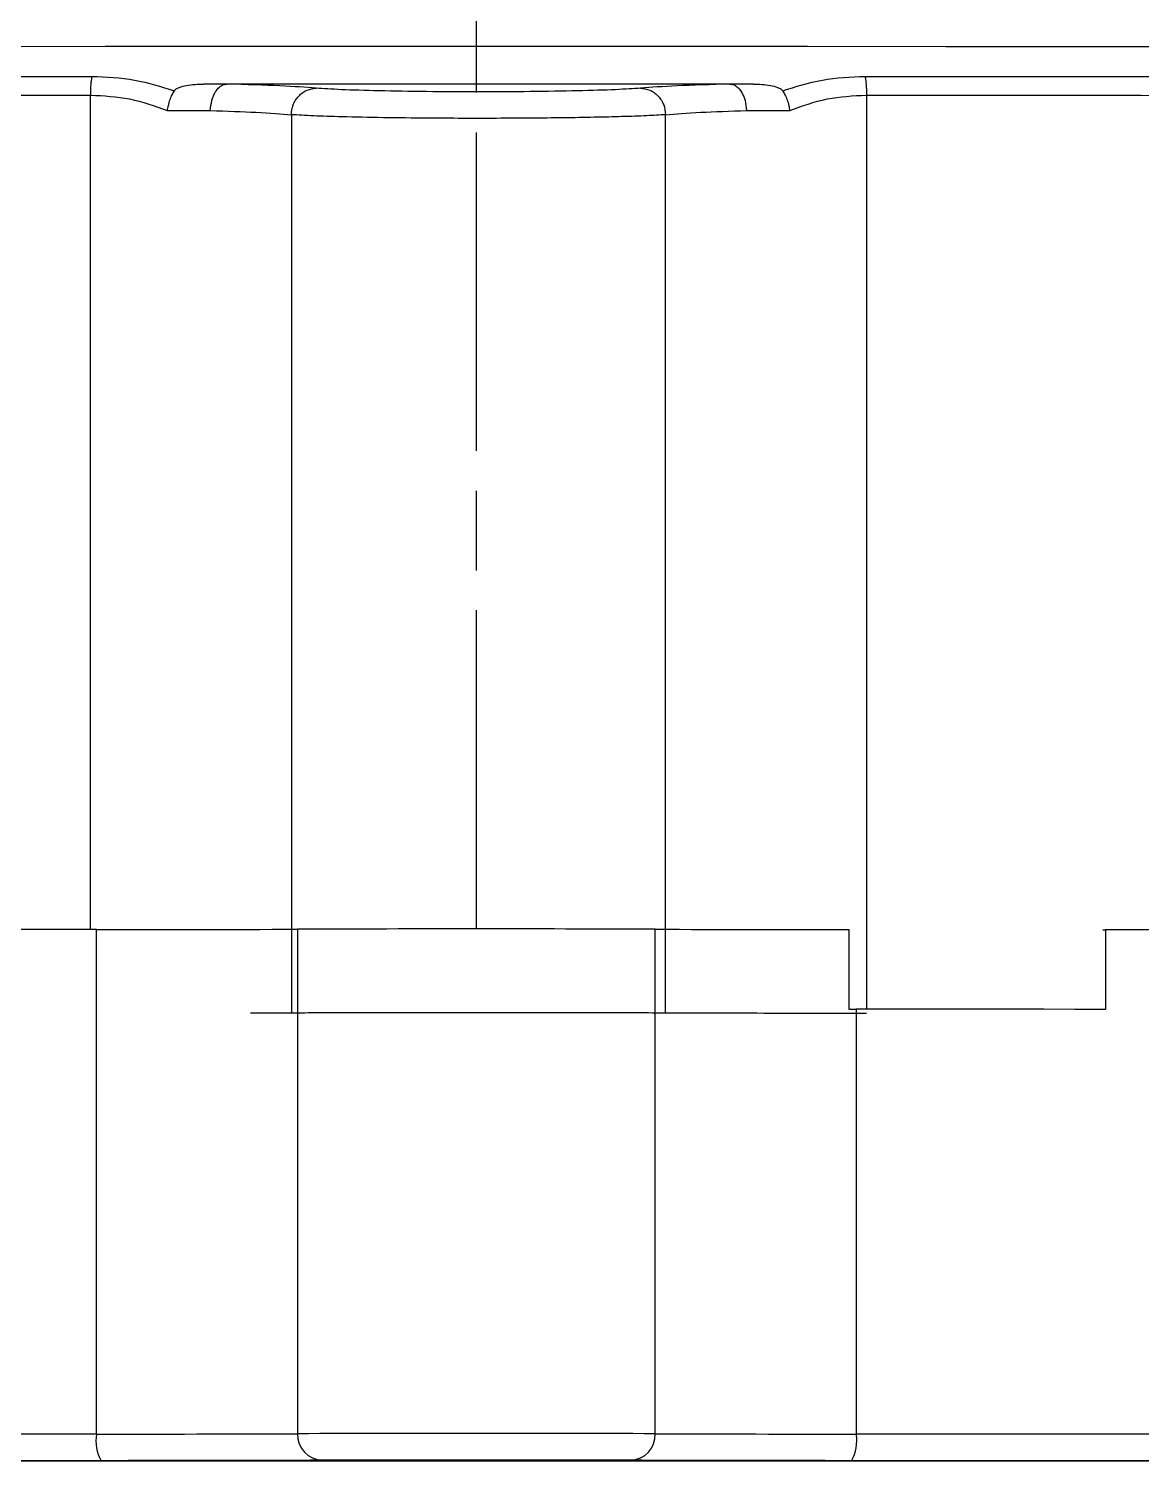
# Model space of a CAD drawing. Header units: millimetres. Extents: x 2085 to 4229, y 754 to 2271.
# Drawn here: x 3054.1 to 3096.1, y 913.9 to 967.9 of the extents above; entities that cross this region are included whole.
import ezdxf

# ---------------------------------------------------------------- set-up
doc = ezdxf.new("R2010")
doc.units = ezdxf.units.MM
doc.linetypes.add('AM_ISO08W050', pattern=[18, 12, -1.5, 3, -1.5])
doc.layers.add('AM_7', color=4, linetype='AM_ISO08W050', lineweight=25)

msp = doc.modelspace()

# ---------------------------------------------------------------- linework, layer by layer
at = {"color": 7, "linetype": 'Continuous', "lineweight": 25}
for p, q in [((3071.088, 965.855), (3061.613, 965.856)), ((3080.562, 965.856), (3071.088, 965.855)), ((3056.47, 934.01), (3056.47, 965.438)), ((3085.705, 965.438), (3085.705, 931.01)), ((3064.04, 964.701), (3064.04, 930.866)), ((3078.135, 930.866), (3078.135, 964.701)), ((3056.697, 915.011), (3056.697, 934.011)), ((3064.27, 934.024), (3064.27, 915.024)), ((3077.75, 915.024), (3077.75, 934.024)), ((3085.035, 934.011), (3085.035, 931.011)), ((3094.605, 934.005), (3094.709, 934.006)), ((3094.709, 934.006), (3094.709, 931.006)), ((3085.322, 931.011), (3085.322, 915.011))]:
    msp.add_line(p, q, dxfattribs=at)
at = {"color": 7, "linetype": 'Continuous', "lineweight": 25, "flags": 128}
for points in [[(3098.867, 967.256), (3093.834, 967.259), (3088.698, 967.262), (3083.481, 967.265), (3078.208, 967.266), (3072.902, 967.267), (3067.587, 967.266), (3062.289, 967.266), (3057.031, 967.264), (3051.837, 967.261)], [(2992.722, 966.008), (2993.87, 966.02), (2995.363, 966.03), (2997.194, 966.041), (2999.355, 966.052), (3001.837, 966.062), (3004.628, 966.071), (3007.716, 966.081), (3011.087, 966.089), (3014.726, 966.098), (3018.617, 966.106), (3022.742, 966.113), (3027.083, 966.119), (3031.621, 966.125), (3036.335, 966.131), (3041.204, 966.135), (3046.207, 966.139), (3051.321, 966.142), (3056.523, 966.145)], [(3085.652, 966.145), (3090.854, 966.142), (3095.968, 966.139), (3100.971, 966.135), (3105.84, 966.131), (3110.554, 966.125), (3115.092, 966.119), (3119.433, 966.113), (3123.558, 966.106), (3127.449, 966.098), (3131.088, 966.089), (3134.459, 966.081), (3137.547, 966.071), (3140.338, 966.062), (3142.819, 966.052), (3144.981, 966.041), (3146.812, 966.03), (3148.305, 966.02), (3149.452, 966.008)], [(2992.434, 965.301), (2993.586, 965.313), (2995.085, 965.324), (2996.922, 965.334), (2999.092, 965.345), (3001.582, 965.355), (3004.384, 965.365), (3007.483, 965.374), (3010.866, 965.383), (3014.519, 965.391), (3018.424, 965.399), (3022.564, 965.406), (3026.922, 965.413), (3031.476, 965.419), (3036.207, 965.424), (3041.095, 965.429), (3046.116, 965.433), (3051.249, 965.436), (3056.47, 965.438)], [(3085.705, 965.438), (3090.926, 965.436), (3096.059, 965.433), (3101.08, 965.429), (3105.968, 965.424), (3110.699, 965.419), (3115.253, 965.413), (3119.611, 965.406), (3123.751, 965.399), (3127.656, 965.391), (3131.308, 965.383), (3134.692, 965.374), (3137.791, 965.365), (3140.592, 965.355), (3143.083, 965.345), (3145.252, 965.334), (3147.09, 965.324), (3148.588, 965.313), (3149.74, 965.301)], [(3056.697, 934.011), (3051.372, 934.008), (3046.137, 934.005), (3041.018, 934.001), (3036.038, 933.996), (3031.221, 933.991), (3026.588, 933.985), (3022.161, 933.978), (3017.961, 933.97), (3014.007, 933.962), (3010.318, 933.954), (3006.91, 933.945), (3003.8, 933.935), (3001.002, 933.925), (2998.528, 933.915), (2996.391, 933.904), (2994.601, 933.893)], [(3147.837, 933.89), (3147.045, 933.895), (3145.175, 933.906), (3142.961, 933.917), (3140.413, 933.927), (3137.543, 933.937), (3134.365, 933.947), (3130.892, 933.956), (3127.141, 933.964), (3123.13, 933.972), (3118.877, 933.979), (3114.402, 933.986), (3109.725, 933.992), (3104.869, 933.997), (3099.856, 934.002), (3094.709, 934.006)], [(3085.035, 931.011), (3085.071, 931.011), (3085.107, 931.011), (3085.143, 931.011), (3085.179, 931.011), (3085.215, 931.011), (3085.25, 931.011), (3085.286, 931.011), (3085.322, 931.011)], [(3094.709, 931.006), (3093.551, 931.006), (3092.389, 931.007), (3091.222, 931.008), (3090.05, 931.008), (3088.874, 931.009), (3087.694, 931.01), (3086.51, 931.01), (3085.322, 931.011)], [(3056.697, 915.011), (3051.438, 915.008), (3046.267, 915.005), (3041.209, 915.001), (3036.285, 914.996), (3031.518, 914.991), (3026.93, 914.985), (3022.542, 914.978), (3018.372, 914.971), (3014.441, 914.963), (3010.766, 914.955), (3007.364, 914.946), (3004.249, 914.937), (3001.437, 914.927), (2998.939, 914.917), (2996.768, 914.906), (2994.932, 914.895), (2993.441, 914.884), (2992.301, 914.873)], [(3149.719, 914.873), (3148.579, 914.884), (3147.087, 914.895), (3145.252, 914.906), (3143.08, 914.917), (3140.583, 914.927), (3137.77, 914.937), (3134.656, 914.946), (3131.253, 914.955), (3127.578, 914.963), (3123.647, 914.971), (3119.478, 914.978), (3115.089, 914.985), (3110.501, 914.991), (3105.735, 914.996), (3100.811, 915.001), (3095.752, 915.005), (3090.582, 915.008), (3085.322, 915.011)], [(3099.244, 913.983), (3094.54, 913.987), (3089.718, 913.99), (3084.804, 913.992), (3079.821, 913.994), (3074.794, 913.995), (3069.748, 913.995), (3064.708, 913.995), (3059.7, 913.993), (3054.748, 913.991), (3049.877, 913.988)], [(3076.21, 914.019), (3076.033, 914.016), (3075.513, 914.013), (3074.687, 914.011), (3073.61, 914.009), (3072.356, 914.008), (3071.01, 914.008), (3069.664, 914.008), (3068.41, 914.009), (3067.333, 914.011), (3066.506, 914.013), (3065.987, 914.016), (3065.81, 914.019), (3065.987, 914.022), (3066.506, 914.024), (3067.333, 914.027), (3068.41, 914.028), (3069.664, 914.029), (3071.01, 914.03), (3072.356, 914.029), (3073.61, 914.028), (3074.687, 914.027), (3075.513, 914.024), (3076.033, 914.022), (3076.21, 914.019)]]:
    msp.add_lwpolyline(points, dxfattribs=at)
at = {"color": 7, "linetype": 'Continuous', "lineweight": 25}
for centre, radius, start, end in [((3056.348, 3641.904), 2677.051, 270.064479, 270.099302), ((3085.828, 3642.34), 2677.487, 269.900697, 269.935518), ((3057.136, 2809.096), 1875.085, 269.986579, 270.217963), ((3071.01, -1058.279), 1992.314, 89.806162, 90.193839), ((3084.73, 2748.907), 1814.896, 269.779653, 270.009649), ((3058.24, 914.769), 1.561, 171.0968, 209.1481), ((3057.136, 2790.096), 1875.085, 269.986579, 270.217963), ((3065.24, 914.993), 0.971, 178.1826, 267.9964), ((3071.01, -1077.279), 1992.314, 89.806162, 90.193839), ((3076.78, 914.993), 0.971, 272.0036, 1.8174), ((3084.883, 2790.096), 1875.085, 269.782038, 270.013422), ((3083.78, 914.769), 1.561, 330.8519, 8.9032)]:
    msp.add_arc(centre, radius, start, end, dxfattribs=at)
for points in [[(3056.523, 966.145), (3056.515, 966.096), (3056.5, 965.998), (3056.483, 965.823), (3056.472, 965.635), (3056.471, 965.504), (3056.47, 965.438)], [(3085.652, 966.145), (3085.66, 966.096), (3085.676, 965.998), (3085.692, 965.823), (3085.703, 965.635), (3085.704, 965.504), (3085.705, 965.438)], [(3078.135, 930.866), (3077.81, 930.868), (3077.161, 930.871), (3075.449, 930.874), (3073.38, 930.876), (3071.088, 930.877), (3068.795, 930.876), (3066.726, 930.874), (3065.015, 930.871), (3064.365, 930.868), (3064.04, 930.866)], [(3085.705, 930.853), (3084.866, 930.853), (3083.188, 930.854), (3081.005, 930.857), (3079.206, 930.861), (3078.492, 930.865), (3078.135, 930.866)]]:
    msp.add_open_spline(points, degree=3, dxfattribs=at)
for points, knots in [([(3056.523, 966.145), (3057.07, 966.12), (3058.164, 966.071), (3059.138, 965.758), (3059.626, 965.601)], [0, 0, 0, 0, 0.499348, 1, 1, 1, 1]), ([(3059.626, 965.601), (3059.648, 965.626), (3059.697, 965.679), (3059.86, 965.753), (3060.208, 965.839), (3060.52, 965.848), (3060.737, 965.854)], [0, 0, 0, 0, 0.0981068, 0.2156701, 0.4546075, 1, 1, 1, 1]), ([(3061.613, 965.855), (3061.478, 965.855), (3061.28, 965.855), (3061.007, 965.854), (3060.858, 965.854), (3060.772, 965.854), (3060.747, 965.854), (3060.74, 965.854), (3060.737, 965.854)], [0, 0, 0, 0, 0.485398, 0.709453, 0.919202, 0.97572, 0.991889, 1, 1, 1, 1]), ([(3060.987, 964.857), (3061.003, 964.985), (3061.025, 965.173), (3061.083, 965.347), (3061.125, 965.455), (3061.159, 965.526), (3061.243, 965.657), (3061.351, 965.763), (3061.488, 965.841), (3061.571, 965.85), (3061.613, 965.855)], [0, 0, 0, 0, 0.244887, 0.361345, 0.377678, 0.492933, 0.536162, 0.741629, 0.867487, 1, 1, 1, 1]), ([(3064.979, 965.699), (3064.573, 965.729), (3063.765, 965.789), (3062.328, 965.833), (3061.613, 965.856)], [0, 0, 0, 0, 0.502375, 1, 1, 1, 1]), ([(3064.04, 964.701), (3064.053, 964.826), (3064.075, 965.018), (3064.193, 965.249), (3064.314, 965.408), (3064.464, 965.537), (3064.682, 965.663), (3064.862, 965.685), (3064.979, 965.699)], [0, 0, 0, 0, 0.239617, 0.368463, 0.499999, 0.631535, 0.760382, 1, 1, 1, 1]), ([(3077.196, 965.699), (3076.914, 965.68), (3076.35, 965.64), (3074.865, 965.595), (3073.07, 965.566), (3071.081, 965.556), (3069.094, 965.566), (3067.304, 965.595), (3065.823, 965.64), (3065.261, 965.68), (3064.979, 965.699)], [0, 0, 0, 0, 0.125138, 0.250256, 0.375373, 0.50043, 0.625397, 0.750284, 0.875124, 1, 1, 1, 1]), ([(3080.562, 965.856), (3079.848, 965.833), (3078.411, 965.789), (3077.603, 965.729), (3077.196, 965.699)], [0, 0, 0, 0, 0.496466, 1, 1, 1, 1]), ([(3077.196, 965.699), (3077.313, 965.685), (3077.494, 965.663), (3077.711, 965.537), (3077.861, 965.408), (3077.982, 965.249), (3078.101, 965.018), (3078.122, 964.826), (3078.136, 964.701)], [0, 0, 0, 0, 0.239618, 0.368465, 0.500002, 0.631538, 0.760384, 1, 1, 1, 1]), ([(3080.562, 965.855), (3080.604, 965.85), (3080.687, 965.841), (3080.836, 965.756), (3080.945, 965.643), (3081, 965.551), (3081.001, 965.55), (3081.002, 965.547), (3081.009, 965.535), (3081.061, 965.441), (3081.146, 965.224), (3081.173, 964.984), (3081.188, 964.857)], [0, 0, 0, 0, 0.13275, 0.258828, 0.507271, 0.507353, 0.507953, 0.509582, 0.515681, 0.539247, 0.754927, 1, 1, 1, 1]), ([(3081.438, 965.854), (3081.435, 965.854), (3081.411, 965.854), (3081.253, 965.854), (3080.954, 965.855), (3080.697, 965.855), (3080.562, 965.855)], [0, 0, 0, 0, 0.008069, 0.080583, 0.514577, 1, 1, 1, 1]), ([(3081.438, 965.854), (3081.655, 965.848), (3081.968, 965.839), (3082.317, 965.753), (3082.478, 965.679), (3082.527, 965.626), (3082.549, 965.601)], [0, 0, 0, 0, 0.546902, 0.785535, 0.902249, 1, 1, 1, 1]), ([(3082.549, 965.601), (3083.037, 965.758), (3084.011, 966.071), (3085.105, 966.12), (3085.652, 966.145)], [0, 0, 0, 0, 0.5006525, 1, 1, 1, 1]), ([(3056.47, 965.438), (3056.972, 965.412), (3058, 965.358), (3058.9, 965.025), (3059.36, 964.855)], [0, 0, 0, 0, 0.48849, 1, 1, 1, 1]), ([(3059.626, 965.601), (3059.596, 965.554), (3059.535, 965.454), (3059.457, 965.262), (3059.394, 965.058), (3059.371, 964.917), (3059.36, 964.855)], [0, 0, 0, 0, 0.239434, 0.497145, 0.777846, 1, 1, 1, 1]), ([(3082.549, 965.601), (3082.579, 965.554), (3082.64, 965.454), (3082.718, 965.262), (3082.781, 965.058), (3082.804, 964.917), (3082.815, 964.855)], [0, 0, 0, 0, 0.239149, 0.497163, 0.778524, 1, 1, 1, 1]), ([(3082.815, 964.855), (3083.275, 965.025), (3084.175, 965.358), (3085.203, 965.412), (3085.705, 965.438)], [0, 0, 0, 0, 0.51151, 1, 1, 1, 1]), ([(3060.987, 964.857), (3061.602, 964.836), (3062.913, 964.792), (3063.649, 964.732), (3064.04, 964.701)], [0, 0, 0, 0, 0.468316, 1, 1, 1, 1]), ([(3078.135, 964.701), (3077.918, 964.687), (3077.497, 964.66), (3076.264, 964.617), (3074.378, 964.578), (3071.792, 964.559), (3069.422, 964.564), (3067.446, 964.586), (3065.979, 964.616), (3064.774, 964.655), (3064.294, 964.685), (3064.04, 964.701)], [0, 0, 0, 0, 0.088859, 0.171995, 0.32047, 0.462481, 0.603147, 0.703171, 0.80801, 0.898186, 1, 1, 1, 1]), ([(3078.135, 964.701), (3078.526, 964.732), (3079.262, 964.792), (3080.573, 964.836), (3081.188, 964.857)], [0, 0, 0, 0, 0.531637, 1, 1, 1, 1]), ([(3064.04, 930.866), (3063.719, 930.865), (3063.334, 930.862), (3062.621, 930.861), (3062.503, 930.861)], [0, 0, 0, 0, 0.834947, 1, 1, 1, 1]), ([(3056.876, 914.008), (3054.38, 914.007), (3049.343, 914.005), (3041.966, 914), (3034.724, 913.993), (3027.745, 913.984), (3021.142, 913.974), (3015.048, 913.962), (3009.556, 913.949), (3004.744, 913.935), (3000.681, 913.92), (2997.412, 913.904), (2994.873, 913.889), (2993.811, 913.878), (2993.284, 913.873)], [0, 0, 0, 0, 0.079959, 0.161371, 0.244142, 0.328893, 0.414217, 0.5, 0.585778, 0.671102, 0.755858, 0.838624, 0.920039, 1, 1, 1, 1]), ([(3065.206, 914.023), (3064.815, 914.022), (3064.02, 914.018), (3062.03, 914.013), (3059.616, 914.01), (3057.779, 914.009), (3056.876, 914.008)], [0, 0, 0, 0, 0.245796, 0.5, 0.754204, 1, 1, 1, 1]), ([(3076.814, 914.023), (3076.55, 914.025), (3076.009, 914.027), (3074.59, 914.03), (3072.874, 914.032), (3071.01, 914.032), (3069.146, 914.032), (3067.429, 914.03), (3066.011, 914.027), (3065.47, 914.025), (3065.206, 914.023)], [0, 0, 0, 0, 0.122089, 0.25, 0.377911, 0.5, 0.622089, 0.75, 0.877911, 1, 1, 1, 1]), ([(3085.143, 914.008), (3084.24, 914.009), (3082.404, 914.01), (3079.99, 914.013), (3078, 914.018), (3077.205, 914.022), (3076.814, 914.023)], [0, 0, 0, 0, 0.245796, 0.5, 0.754204, 1, 1, 1, 1]), ([(3148.735, 913.873), (3148.209, 913.878), (3147.146, 913.889), (3144.608, 913.904), (3141.339, 913.92), (3137.276, 913.935), (3132.464, 913.949), (3126.972, 913.962), (3120.878, 913.974), (3114.275, 913.984), (3107.296, 913.993), (3100.054, 914), (3092.677, 914.005), (3087.639, 914.007), (3085.143, 914.008)], [0, 0, 0, 0, 0.0799588, 0.1613715, 0.2441424, 0.3288926, 0.4142166, 0.5, 0.5857784, 0.6711024, 0.7558576, 0.8386237, 0.9200388, 1, 1, 1, 1])]:
    msp.add_open_spline(points, degree=3, knots=knots, dxfattribs=at)
at = {"layer": 'AM_7'}
msp.add_line((3071.01, 934.035), (3071.01, 1291.584), dxfattribs=at)

doc.saveas('drawing.dxf')
